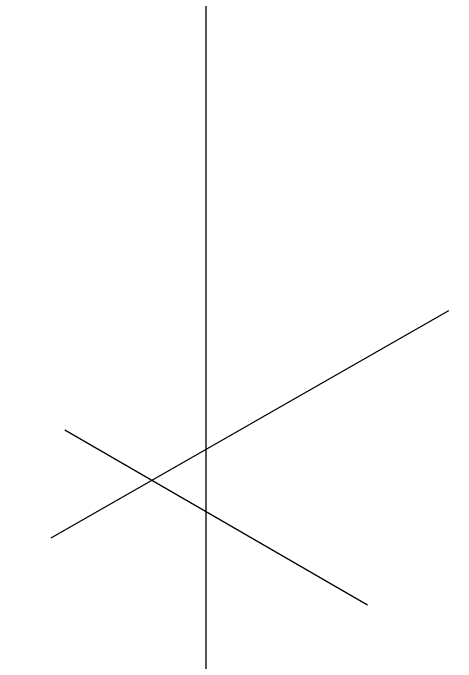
# Model space of a CAD drawing. Header units: inches. Extents: x -20.7 to 76.3, y -55.2 to 19.1.
# Drawn here: x 2.302 to 2.989, y 6.377 to 7.383 of the extents above; entities that cross this region are included whole.
import ezdxf

# ---------------------------------------------------------------- set-up
doc = ezdxf.new("R2010")
doc.units = ezdxf.units.IN
doc.header["$MEASUREMENT"] = 0
doc.layers.add('G-ANNO-TTLB', color=7, linetype='Continuous', lineweight=0)
doc.layers.add('TYVEK', color=7, linetype='Continuous', lineweight=0)

msp = doc.modelspace()

# ---------------------------------------------------------------- hatches: boundary and pattern name
at = {"layer": 'G-ANNO-TTLB', "true_color": 0xff00ff, "transparency": 33554687}
h = msp.add_hatch(color=6, dxfattribs=at)
edge = h.paths.add_edge_path()
edge.add_spline(control_points=[(20.0342, -15.1346), (20.0342, -15.1346), (-20.6658, -15.1346), (-20.6658, -15.1346), (-20.6658, -15.1346), (-20.6658, 19.0008), (-20.6658, 19.0008), (-20.6658, 19.0008), (20.0342, 19.0008), (20.0342, 19.0008), (20.0342, 19.0008), (20.0342, -15.1346), (20.0342, -15.1346)], knot_values=[0, 0, 0, 0, 1, 1, 1, 2, 2, 2, 3, 3, 3, 4, 4, 4, 4], degree=3, periodic=0)
edge = h.paths.add_edge_path()
edge.add_spline(control_points=[(-20.5408, 18.8757), (-20.5408, 18.8757), (-20.5408, -15.0095), (-20.5408, -15.0095), (-20.5408, -15.0095), (19.9092, -15.0095), (19.9092, -15.0095), (19.9092, -15.0095), (19.9092, 18.8757), (19.9092, 18.8757), (19.9092, 18.8757), (-20.5408, 18.8757), (-20.5408, 18.8757)], knot_values=[0, 0, 0, 0, 1, 1, 1, 2, 2, 2, 3, 3, 3, 4, 4, 4, 4], degree=3, periodic=0)
edge.add_line((-20.5408, 18.8757), (-20.5408, 18.8757))

# ---------------------------------------------------------------- linework, layer by layer
at = {"layer": 'G-ANNO-TTLB'}
for points in [[(20.0342, -15.1346), (20.0342, -15.1346), (-20.6658, -15.1346), (-20.6658, -15.1346), (-20.6658, -15.1346), (-20.6658, 19.0008), (-20.6658, 19.0008), (-20.6658, 19.0008), (20.0342, 19.0008), (20.0342, 19.0008), (20.0342, 19.0008), (20.0342, -15.1346), (20.0342, -15.1346)], [(-20.5408, 18.8757), (-20.5408, 18.8757), (-20.5408, -15.0095), (-20.5408, -15.0095), (-20.5408, -15.0095), (19.9092, -15.0095), (19.9092, -15.0095), (19.9092, -15.0095), (19.9092, 18.8757), (19.9092, 18.8757), (19.9092, 18.8757), (-20.5408, 18.8757), (-20.5408, 18.8757)]]:
    msp.add_open_spline(points, degree=3, knots=[0, 0, 0, 0, 1, 1, 1, 2, 2, 2, 3, 3, 3, 4, 4, 4, 4], dxfattribs=at)
at = {"layer": 'TYVEK', "color": 18, "lineweight": 25, "true_color": 0x000000}
msp.add_line((2.6015, 11.8286), (2.6015, 5.9625), dxfattribs=at)
at = {"layer": 'TYVEK', "color": 1, "lineweight": 25, "true_color": 0xff0000}
for p, q in [((2.9772, 6.9216), (2.361, 6.5694)), ((2.3827, 6.7374), (2.8519, 6.466))]:
    msp.add_line(p, q, dxfattribs=at)

doc.saveas('drawing.dxf')
